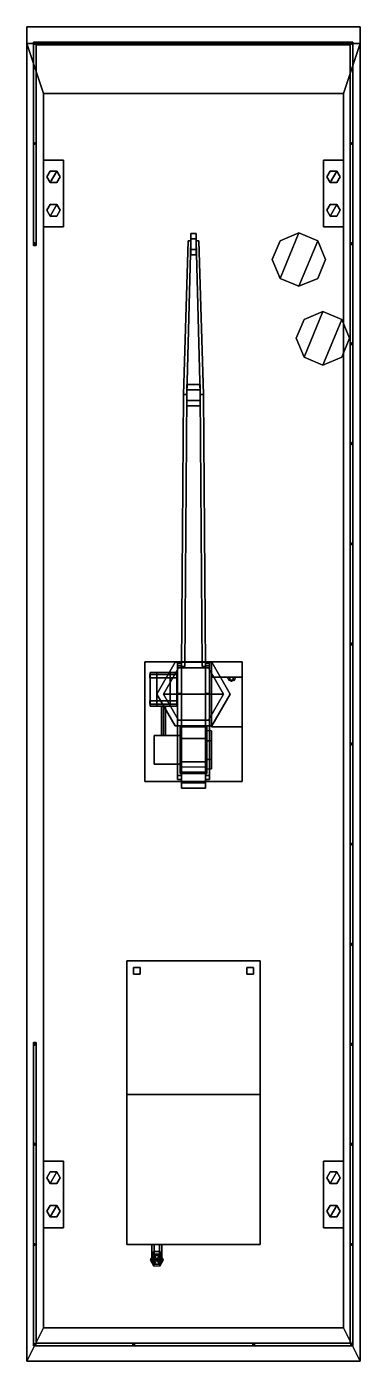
# Model space of a CAD drawing. Header units: millimetres. Extents: x -11.5 to 11.5, y -21 to 76.6.
# Drawn here: x 6.5 to 11.5, y -21 to -1 of the extents above; entities that cross this region are included whole.
import ezdxf

# ---------------------------------------------------------------- set-up
doc = ezdxf.new("R2010")
doc.units = ezdxf.units.MM
doc.layers.add('crane', color=1, linetype='Continuous')
doc.layers.add('turret', color=3, linetype='Continuous')

msp = doc.modelspace()

# ---------------------------------------------------------------- linework, layer by layer
for points in [[(6.5, -1.25), (6.5, -21), (6.5, -21, 1), (6.5, -1, 1)], [(6.5, -1, 1), (6.5, -21, 1), (11.5, -21, 1), (11.5, -1, 1)], [(11.5, -1, 1), (11.5, -1.25), (6.5, -1.25), (6.5, -1, 1)], [(11.5, -21, 1), (11.5, -21), (11.5, -1.25), (11.5, -1, 1)], [(6.75, -2, -1), (6.75, -20.5, -1), (6.5, -21), (6.5, -1.25)], [(11.5, -1.25), (11.25, -2, -1), (6.75, -2, -1), (6.5, -1.25)], [(6.6, -1.23, 2), (6.6, -4.28, 2), (6.64, -4.28, 2), (6.64, -1.27, 2)], [(6.64, -1.27, 2), (6.64, -4.28, 2), (6.6, -4.28, 2), (6.6, -1.23, 2)], [(11.35, -1.27, 2), (6.64, -1.27, 2), (6.6, -1.23, 2), (11.39, -1.23, 2)], [(11.39, -1.23, 2), (6.6, -1.23, 2), (6.64, -1.27, 2), (11.35, -1.27, 2)], [(6.61, -1.233, 1), (6.61, -1.267, 1), (6.61, -1.267, 2), (6.61, -1.233, 2)], [(6.64, -1.25, 1), (6.61, -1.233, 1), (6.61, -1.233, 2), (6.64, -1.25, 2)], [(6.61, -1.267, 1), (6.64, -1.25, 1), (6.64, -1.25, 2), (6.61, -1.267, 2)], [(8.12, -1.25, 1), (8.09, -1.233, 1), (8.09, -1.233, 2), (8.12, -1.25, 2)], [(8.09, -1.233, 1), (8.09, -1.267, 1), (8.09, -1.267, 2), (8.09, -1.233, 2)], [(8.09, -1.267, 1), (8.12, -1.25, 1), (8.12, -1.25, 2), (8.09, -1.267, 2)], [(9.89, -1.233, 1), (9.89, -1.267, 1), (9.89, -1.267, 2), (9.89, -1.233, 2)], [(9.92, -1.25, 1), (9.89, -1.233, 1), (9.89, -1.233, 2), (9.92, -1.25, 2)], [(9.89, -1.267, 1), (9.92, -1.25, 1), (9.92, -1.25, 2), (9.89, -1.267, 2)], [(11.5, -21), (11.25, -20.5, -1), (11.25, -2, -1), (11.5, -1.25)], [(11.35, -1.27, 2), (11.35, -20.73, 2), (11.39, -20.77, 2), (11.39, -1.23, 2)], [(11.39, -1.23, 2), (11.39, -20.77, 2), (11.35, -20.73, 2), (11.35, -1.27, 2)], [(11.39, -1.25, 1), (11.36, -1.233, 1), (11.36, -1.233, 2), (11.39, -1.25, 2)], [(11.36, -1.233, 1), (11.36, -1.267, 1), (11.36, -1.267, 2), (11.36, -1.233, 2)], [(11.36, -1.267, 1), (11.39, -1.25, 1), (11.39, -1.25, 2), (11.36, -1.267, 2)], [(11.25, -2, -1), (11.25, -20.5, -1), (6.75, -20.5, -1), (6.75, -2, -1)], [(6.61, -2.733, 1), (6.61, -2.767, 1), (6.61, -2.767, 2), (6.61, -2.733, 2)], [(6.64, -2.75, 1), (6.61, -2.733, 1), (6.61, -2.733, 2), (6.64, -2.75, 2)], [(6.61, -2.767, 1), (6.64, -2.75, 1), (6.64, -2.75, 2), (6.61, -2.767, 2)], [(11.39, -2.75, 1), (11.36, -2.733, 1), (11.36, -2.733, 2), (11.39, -2.75, 2)], [(11.36, -2.733, 1), (11.36, -2.767, 1), (11.36, -2.767, 2), (11.36, -2.733, 2)], [(11.36, -2.767, 1), (11.39, -2.75, 1), (11.39, -2.75, 2), (11.36, -2.767, 2)], [(6.75, -3, 1), (6.75, -4, 1), (6.75, -4, 1.1), (6.75, -3, 1.1)], [(6.75, -3, 1.1), (6.75, -4, 1.1), (7.05, -4, 1.1), (7.05, -3, 1.1)], [(7.05, -3, 1.1), (7.05, -3, 1), (6.75, -3, 1), (6.75, -3, 1.1)], [(7.05, -4, 1.1), (7.05, -4, 1), (7.05, -3, 1), (7.05, -3, 1.1)], [(11.25, -3, 1.1), (11.25, -3, 1), (10.95, -3, 1), (10.95, -3, 1.1)], [(10.95, -3, 1), (10.95, -4, 1), (10.95, -4, 1.1), (10.95, -3, 1.1)], [(10.95, -3, 1.1), (10.95, -4, 1.1), (11.25, -4, 1.1), (11.25, -3, 1.1)], [(11.25, -4, 1.1), (11.25, -4, 1), (11.25, -3, 1), (11.25, -3, 1.1)], [(6.85, -3.163, 1.1), (6.8, -3.25, 1.1), (6.8, -3.25, 1.4), (6.85, -3.163, 1.4)], [(6.85, -3.163, 1.4), (6.8, -3.25, 1.4), (6.85, -3.337, 1.4), (6.95, -3.163, 1.4)], [(6.95, -3.163, 1.1), (6.85, -3.163, 1.1), (6.85, -3.163, 1.4), (6.95, -3.163, 1.4)], [(6.95, -3.163, 1.4), (6.85, -3.337, 1.4), (6.95, -3.337, 1.4), (7, -3.25, 1.4)], [(7, -3.25, 1.1), (6.95, -3.163, 1.1), (6.95, -3.163, 1.4), (7, -3.25, 1.4)], [(11.05, -3.163, 1.1), (11, -3.25, 1.1), (11, -3.25, 1.4), (11.05, -3.163, 1.4)], [(11.05, -3.163, 1.4), (11, -3.25, 1.4), (11.05, -3.337, 1.4), (11.15, -3.163, 1.4)], [(11.15, -3.163, 1.1), (11.05, -3.163, 1.1), (11.05, -3.163, 1.4), (11.15, -3.163, 1.4)], [(11.15, -3.163, 1.4), (11.05, -3.337, 1.4), (11.15, -3.337, 1.4), (11.2, -3.25, 1.4)], [(11.2, -3.25, 1.1), (11.15, -3.163, 1.1), (11.15, -3.163, 1.4), (11.2, -3.25, 1.4)], [(6.8, -3.25, 1.1), (6.85, -3.337, 1.1), (6.85, -3.337, 1.4), (6.8, -3.25, 1.4)], [(6.85, -3.337, 1.1), (6.95, -3.337, 1.1), (6.95, -3.337, 1.4), (6.85, -3.337, 1.4)], [(6.95, -3.337, 1.1), (7, -3.25, 1.1), (7, -3.25, 1.4), (6.95, -3.337, 1.4)], [(11, -3.25, 1.1), (11.05, -3.337, 1.1), (11.05, -3.337, 1.4), (11, -3.25, 1.4)], [(11.05, -3.337, 1.1), (11.15, -3.337, 1.1), (11.15, -3.337, 1.4), (11.05, -3.337, 1.4)], [(11.15, -3.337, 1.1), (11.2, -3.25, 1.1), (11.2, -3.25, 1.4), (11.15, -3.337, 1.4)], [(6.85, -3.663, 1.1), (6.8, -3.75, 1.1), (6.8, -3.75, 1.4), (6.85, -3.663, 1.4)], [(6.85, -3.663, 1.4), (6.8, -3.75, 1.4), (6.85, -3.837, 1.4), (6.95, -3.663, 1.4)], [(6.8, -3.75, 1.1), (6.85, -3.837, 1.1), (6.85, -3.837, 1.4), (6.8, -3.75, 1.4)], [(6.95, -3.663, 1.1), (6.85, -3.663, 1.1), (6.85, -3.663, 1.4), (6.95, -3.663, 1.4)], [(6.95, -3.663, 1.4), (6.85, -3.837, 1.4), (6.95, -3.837, 1.4), (7, -3.75, 1.4)], [(7, -3.75, 1.1), (6.95, -3.663, 1.1), (6.95, -3.663, 1.4), (7, -3.75, 1.4)], [(6.95, -3.837, 1.1), (7, -3.75, 1.1), (7, -3.75, 1.4), (6.95, -3.837, 1.4)], [(11.05, -3.663, 1.1), (11, -3.75, 1.1), (11, -3.75, 1.4), (11.05, -3.663, 1.4)], [(11.05, -3.663, 1.4), (11, -3.75, 1.4), (11.05, -3.837, 1.4), (11.15, -3.663, 1.4)], [(11, -3.75, 1.1), (11.05, -3.837, 1.1), (11.05, -3.837, 1.4), (11, -3.75, 1.4)], [(11.15, -3.663, 1.1), (11.05, -3.663, 1.1), (11.05, -3.663, 1.4), (11.15, -3.663, 1.4)], [(11.15, -3.663, 1.4), (11.05, -3.837, 1.4), (11.15, -3.837, 1.4), (11.2, -3.75, 1.4)], [(11.2, -3.75, 1.1), (11.15, -3.663, 1.1), (11.15, -3.663, 1.4), (11.2, -3.75, 1.4)], [(11.15, -3.837, 1.1), (11.2, -3.75, 1.1), (11.2, -3.75, 1.4), (11.15, -3.837, 1.4)], [(6.75, -4, 1.1), (6.75, -4, 1), (7.05, -4, 1), (7.05, -4, 1.1)], [(6.85, -3.837, 1.1), (6.95, -3.837, 1.1), (6.95, -3.837, 1.4), (6.85, -3.837, 1.4)], [(10.95, -4, 1.1), (10.95, -4, 1), (11.25, -4, 1), (11.25, -4, 1.1)], [(11.05, -3.837, 1.1), (11.15, -3.837, 1.1), (11.15, -3.837, 1.4), (11.05, -3.837, 1.4)], [(10.297, -4.207, 2), (10.18, -4.49, 2), (10.297, -4.773, 2), (10.58, -4.09, 2)], [(10.58, -4.09, 1), (10.297, -4.207, 1), (10.297, -4.207, 2), (10.58, -4.09, 2)], [(10.58, -4.09, 2), (10.297, -4.773, 2), (10.58, -4.89, 2), (10.863, -4.207, 2)], [(10.863, -4.207, 1), (10.58, -4.09, 1), (10.58, -4.09, 2), (10.863, -4.207, 2)], [(6.64, -4.25, 1), (6.61, -4.233, 1), (6.61, -4.233, 2), (6.64, -4.25, 2)], [(6.61, -4.233, 1), (6.61, -4.267, 1), (6.61, -4.267, 2), (6.61, -4.233, 2)], [(6.61, -4.267, 1), (6.64, -4.25, 1), (6.64, -4.25, 2), (6.61, -4.267, 2)], [(10.297, -4.207, 1), (10.18, -4.49, 1), (10.18, -4.49, 2), (10.297, -4.207, 2)], [(10.863, -4.207, 2), (10.58, -4.89, 2), (10.863, -4.773, 2), (10.98, -4.49, 2)], [(10.98, -4.49, 1), (10.863, -4.207, 1), (10.863, -4.207, 2), (10.98, -4.49, 2)], [(11.36, -4.233, 1), (11.36, -4.267, 1), (11.36, -4.267, 2), (11.36, -4.233, 2)], [(11.39, -4.25, 1), (11.36, -4.233, 1), (11.36, -4.233, 2), (11.39, -4.25, 2)], [(11.36, -4.267, 1), (11.39, -4.25, 1), (11.39, -4.25, 2), (11.36, -4.267, 2)], [(10.18, -4.49, 1), (10.297, -4.773, 1), (10.297, -4.773, 2), (10.18, -4.49, 2)], [(10.863, -4.773, 1), (10.98, -4.49, 1), (10.98, -4.49, 2), (10.863, -4.773, 2)], [(10.297, -4.773, 1), (10.58, -4.89, 1), (10.58, -4.89, 2), (10.297, -4.773, 2)], [(10.58, -4.89, 1), (10.863, -4.773, 1), (10.863, -4.773, 2), (10.58, -4.89, 2)], [(10.657, -5.387, 2), (10.54, -5.67, 2), (10.657, -5.953, 2), (10.94, -5.27, 2)], [(10.657, -5.387, 1), (10.54, -5.67, 1), (10.54, -5.67, 2), (10.657, -5.387, 2)], [(10.94, -5.27, 1), (10.657, -5.387, 1), (10.657, -5.387, 2), (10.94, -5.27, 2)], [(10.94, -5.27, 2), (10.657, -5.953, 2), (10.94, -6.07, 2), (11.223, -5.387, 2)], [(11.223, -5.387, 1), (10.94, -5.27, 1), (10.94, -5.27, 2), (11.223, -5.387, 2)], [(11.223, -5.387, 2), (10.94, -6.07, 2), (11.223, -5.953, 2), (11.34, -5.67, 2)], [(11.34, -5.67, 1), (11.223, -5.387, 1), (11.223, -5.387, 2), (11.34, -5.67, 2)], [(10.54, -5.67, 1), (10.657, -5.953, 1), (10.657, -5.953, 2), (10.54, -5.67, 2)], [(11.223, -5.953, 1), (11.34, -5.67, 1), (11.34, -5.67, 2), (11.223, -5.953, 2)], [(11.39, -5.75, 1), (11.36, -5.733, 1), (11.36, -5.733, 2), (11.39, -5.75, 2)], [(11.36, -5.733, 1), (11.36, -5.767, 1), (11.36, -5.767, 2), (11.36, -5.733, 2)], [(11.36, -5.767, 1), (11.39, -5.75, 1), (11.39, -5.75, 2), (11.36, -5.767, 2)], [(10.657, -5.953, 1), (10.94, -6.07, 1), (10.94, -6.07, 2), (10.657, -5.953, 2)], [(10.94, -6.07, 1), (11.223, -5.953, 1), (11.223, -5.953, 2), (10.94, -6.07, 2)], [(11.36, -7.233, 1), (11.36, -7.267, 1), (11.36, -7.267, 2), (11.36, -7.233, 2)], [(11.39, -7.25, 1), (11.36, -7.233, 1), (11.36, -7.233, 2), (11.39, -7.25, 2)], [(11.36, -7.267, 1), (11.39, -7.25, 1), (11.39, -7.25, 2), (11.36, -7.267, 2)], [(11.36, -8.733, 1), (11.36, -8.767, 1), (11.36, -8.767, 2), (11.36, -8.733, 2)], [(11.39, -8.75, 1), (11.36, -8.733, 1), (11.36, -8.733, 2), (11.39, -8.75, 2)], [(11.36, -8.767, 1), (11.39, -8.75, 1), (11.39, -8.75, 2), (11.36, -8.767, 2)], [(11.36, -10.233, 1), (11.36, -10.267, 1), (11.36, -10.267, 2), (11.36, -10.233, 2)], [(11.39, -10.25, 1), (11.36, -10.233, 1), (11.36, -10.233, 2), (11.39, -10.25, 2)], [(11.36, -10.267, 1), (11.39, -10.25, 1), (11.39, -10.25, 2), (11.36, -10.267, 2)], [(8.55, -11, 1.1), (9.45, -11, 1.1), (9.225, -10.61, 1.1), (8.775, -10.61, 1.1)], [(8.775, -10.61, 1), (8.55, -11, 1), (8.55, -11, 1.1), (8.775, -10.61, 1.1)], [(9.225, -10.61, 1), (8.775, -10.61, 1), (8.775, -10.61, 1.1), (9.225, -10.61, 1.1)], [(9.45, -11, 1), (9.225, -10.61, 1), (9.225, -10.61, 1.1), (9.45, -11, 1.1)], [(8.775, -11.39, 1.1), (9.225, -11.39, 1.1), (9.45, -11, 1.1), (8.55, -11, 1.1)], [(8.55, -11, 1), (8.775, -11.39, 1), (8.775, -11.39, 1.1), (8.55, -11, 1.1)], [(9.225, -11.39, 1), (9.45, -11, 1), (9.45, -11, 1.1), (9.225, -11.39, 1.1)], [(8.775, -11.39, 1), (9.225, -11.39, 1), (9.225, -11.39, 1.1), (8.775, -11.39, 1.1)], [(11.39, -11.75, 1), (11.36, -11.733, 1), (11.36, -11.733, 2), (11.39, -11.75, 2)], [(11.36, -11.733, 1), (11.36, -11.767, 1), (11.36, -11.767, 2), (11.36, -11.733, 2)], [(11.36, -11.767, 1), (11.39, -11.75, 1), (11.39, -11.75, 2), (11.36, -11.767, 2)], [(11.36, -13.233, 1), (11.36, -13.267, 1), (11.36, -13.267, 2), (11.36, -13.233, 2)], [(11.39, -13.25, 1), (11.36, -13.233, 1), (11.36, -13.233, 2), (11.39, -13.25, 2)], [(11.36, -13.267, 1), (11.39, -13.25, 1), (11.39, -13.25, 2), (11.36, -13.267, 2)], [(11.39, -14.75, 1), (11.36, -14.733, 1), (11.36, -14.733, 2), (11.39, -14.75, 2)], [(11.36, -14.733, 1), (11.36, -14.767, 1), (11.36, -14.767, 2), (11.36, -14.733, 2)], [(11.36, -14.767, 1), (11.39, -14.75, 1), (11.39, -14.75, 2), (11.36, -14.767, 2)], [(8, -15, 3.25), (8, -17, 3.25), (10, -17, 3.25), (10, -15, 3.25)], [(10, -15, 3.25), (10, -17, 3.25), (8, -17, 3.25), (8, -15, 3.25)], [(8.1, -15.1, 1), (8.1, -15.2, 1), (8.1, -15.2, 3.25), (8.1, -15.1, 3.25)], [(8.2, -15.1, 3.25), (8.2, -15.1, 1), (8.1, -15.1, 1), (8.1, -15.1, 3.25)], [(8.1, -15.2, 3.25), (8.1, -15.2, 1), (8.2, -15.2, 1), (8.2, -15.2, 3.25)], [(8.2, -15.2, 3.25), (8.2, -15.2, 1), (8.2, -15.1, 1), (8.2, -15.1, 3.25)], [(9.9, -15.1, 3.25), (9.9, -15.1, 1), (9.8, -15.1, 1), (9.8, -15.1, 3.25)], [(9.8, -15.1, 1), (9.8, -15.2, 1), (9.8, -15.2, 3.25), (9.8, -15.1, 3.25)], [(9.8, -15.2, 3.25), (9.8, -15.2, 1), (9.9, -15.2, 1), (9.9, -15.2, 3.25)], [(9.9, -15.2, 3.25), (9.9, -15.2, 1), (9.9, -15.1, 1), (9.9, -15.1, 3.25)], [(6.6, -16.22, 2), (6.6, -20.77, 2), (6.64, -20.73, 2), (6.64, -16.22, 2)], [(6.64, -16.22, 2), (6.64, -20.73, 2), (6.6, -20.77, 2), (6.6, -16.22, 2)], [(6.64, -16.25, 1), (6.61, -16.233, 1), (6.61, -16.233, 2), (6.64, -16.25, 2)], [(6.61, -16.233, 1), (6.61, -16.267, 1), (6.61, -16.267, 2), (6.61, -16.233, 2)], [(6.61, -16.267, 1), (6.64, -16.25, 1), (6.64, -16.25, 2), (6.61, -16.267, 2)], [(11.36, -16.233, 1), (11.36, -16.267, 1), (11.36, -16.267, 2), (11.36, -16.233, 2)], [(11.39, -16.25, 1), (11.36, -16.233, 1), (11.36, -16.233, 2), (11.39, -16.25, 2)], [(11.36, -16.267, 1), (11.39, -16.25, 1), (11.39, -16.25, 2), (11.36, -16.267, 2)], [(8, -17, 1), (8, -19.25, 1), (8, -19.25, 3), (8, -17, 3.25)], [(8, -17, 3.25), (8, -19.25, 3), (10, -19.25, 3), (10, -17, 3.25)], [(10, -17, 3.25), (10, -17, 1), (8, -17, 1), (8, -17, 3.25)], [(10, -19.25, 3), (10, -19.25, 1), (10, -17, 1), (10, -17, 3.25)], [(6.61, -17.733, 1), (6.61, -17.767, 1), (6.61, -17.767, 2), (6.61, -17.733, 2)], [(6.64, -17.75, 1), (6.61, -17.733, 1), (6.61, -17.733, 2), (6.64, -17.75, 2)], [(6.61, -17.767, 1), (6.64, -17.75, 1), (6.64, -17.75, 2), (6.61, -17.767, 2)], [(11.39, -17.75, 1), (11.36, -17.733, 1), (11.36, -17.733, 2), (11.39, -17.75, 2)], [(11.36, -17.733, 1), (11.36, -17.767, 1), (11.36, -17.767, 2), (11.36, -17.733, 2)], [(11.36, -17.767, 1), (11.39, -17.75, 1), (11.39, -17.75, 2), (11.36, -17.767, 2)], [(7.05, -18, 1.1), (7.05, -18, 1), (6.75, -18, 1), (6.75, -18, 1.1)], [(6.75, -18, 1), (6.75, -19, 1), (6.75, -19, 1.1), (6.75, -18, 1.1)], [(6.75, -18, 1.1), (6.75, -19, 1.1), (7.05, -19, 1.1), (7.05, -18, 1.1)], [(7.05, -19, 1.1), (7.05, -19, 1), (7.05, -18, 1), (7.05, -18, 1.1)], [(10.95, -18, 1), (10.95, -19, 1), (10.95, -19, 1.1), (10.95, -18, 1.1)], [(11.25, -18, 1.1), (11.25, -18, 1), (10.95, -18, 1), (10.95, -18, 1.1)], [(10.95, -18, 1.1), (10.95, -19, 1.1), (11.25, -19, 1.1), (11.25, -18, 1.1)], [(11.25, -19, 1.1), (11.25, -19, 1), (11.25, -18, 1), (11.25, -18, 1.1)], [(6.85, -18.163, 1.1), (6.8, -18.25, 1.1), (6.8, -18.25, 1.4), (6.85, -18.163, 1.4)], [(6.85, -18.163, 1.4), (6.8, -18.25, 1.4), (6.85, -18.337, 1.4), (6.95, -18.163, 1.4)], [(6.95, -18.163, 1.1), (6.85, -18.163, 1.1), (6.85, -18.163, 1.4), (6.95, -18.163, 1.4)], [(6.95, -18.163, 1.4), (6.85, -18.337, 1.4), (6.95, -18.337, 1.4), (7, -18.25, 1.4)], [(7, -18.25, 1.1), (6.95, -18.163, 1.1), (6.95, -18.163, 1.4), (7, -18.25, 1.4)], [(11.05, -18.163, 1.1), (11, -18.25, 1.1), (11, -18.25, 1.4), (11.05, -18.163, 1.4)], [(11.05, -18.163, 1.4), (11, -18.25, 1.4), (11.05, -18.337, 1.4), (11.15, -18.163, 1.4)], [(11.15, -18.163, 1.1), (11.05, -18.163, 1.1), (11.05, -18.163, 1.4), (11.15, -18.163, 1.4)], [(11.15, -18.163, 1.4), (11.05, -18.337, 1.4), (11.15, -18.337, 1.4), (11.2, -18.25, 1.4)], [(11.2, -18.25, 1.1), (11.15, -18.163, 1.1), (11.15, -18.163, 1.4), (11.2, -18.25, 1.4)], [(6.8, -18.25, 1.1), (6.85, -18.337, 1.1), (6.85, -18.337, 1.4), (6.8, -18.25, 1.4)], [(6.85, -18.337, 1.1), (6.95, -18.337, 1.1), (6.95, -18.337, 1.4), (6.85, -18.337, 1.4)], [(6.95, -18.337, 1.1), (7, -18.25, 1.1), (7, -18.25, 1.4), (6.95, -18.337, 1.4)], [(11, -18.25, 1.1), (11.05, -18.337, 1.1), (11.05, -18.337, 1.4), (11, -18.25, 1.4)], [(11.05, -18.337, 1.1), (11.15, -18.337, 1.1), (11.15, -18.337, 1.4), (11.05, -18.337, 1.4)], [(11.15, -18.337, 1.1), (11.2, -18.25, 1.1), (11.2, -18.25, 1.4), (11.15, -18.337, 1.4)], [(6.85, -18.663, 1.1), (6.8, -18.75, 1.1), (6.8, -18.75, 1.4), (6.85, -18.663, 1.4)], [(6.85, -18.663, 1.4), (6.8, -18.75, 1.4), (6.85, -18.837, 1.4), (6.95, -18.663, 1.4)], [(6.8, -18.75, 1.1), (6.85, -18.837, 1.1), (6.85, -18.837, 1.4), (6.8, -18.75, 1.4)], [(6.95, -18.663, 1.1), (6.85, -18.663, 1.1), (6.85, -18.663, 1.4), (6.95, -18.663, 1.4)], [(6.95, -18.663, 1.4), (6.85, -18.837, 1.4), (6.95, -18.837, 1.4), (7, -18.75, 1.4)], [(7, -18.75, 1.1), (6.95, -18.663, 1.1), (6.95, -18.663, 1.4), (7, -18.75, 1.4)], [(6.95, -18.837, 1.1), (7, -18.75, 1.1), (7, -18.75, 1.4), (6.95, -18.837, 1.4)], [(11.05, -18.663, 1.1), (11, -18.75, 1.1), (11, -18.75, 1.4), (11.05, -18.663, 1.4)], [(11.05, -18.663, 1.4), (11, -18.75, 1.4), (11.05, -18.837, 1.4), (11.15, -18.663, 1.4)], [(11, -18.75, 1.1), (11.05, -18.837, 1.1), (11.05, -18.837, 1.4), (11, -18.75, 1.4)], [(11.15, -18.663, 1.1), (11.05, -18.663, 1.1), (11.05, -18.663, 1.4), (11.15, -18.663, 1.4)], [(11.15, -18.663, 1.4), (11.05, -18.837, 1.4), (11.15, -18.837, 1.4), (11.2, -18.75, 1.4)], [(11.2, -18.75, 1.1), (11.15, -18.663, 1.1), (11.15, -18.663, 1.4), (11.2, -18.75, 1.4)], [(11.15, -18.837, 1.1), (11.2, -18.75, 1.1), (11.2, -18.75, 1.4), (11.15, -18.837, 1.4)], [(6.75, -19, 1.1), (6.75, -19, 1), (7.05, -19, 1), (7.05, -19, 1.1)], [(6.85, -18.837, 1.1), (6.95, -18.837, 1.1), (6.95, -18.837, 1.4), (6.85, -18.837, 1.4)], [(10.95, -19, 1.1), (10.95, -19, 1), (11.25, -19, 1), (11.25, -19, 1.1)], [(11.05, -18.837, 1.1), (11.15, -18.837, 1.1), (11.15, -18.837, 1.4), (11.05, -18.837, 1.4)], [(6.61, -19.233, 1), (6.61, -19.267, 1), (6.61, -19.267, 2), (6.61, -19.233, 2)], [(6.64, -19.25, 1), (6.61, -19.233, 1), (6.61, -19.233, 2), (6.64, -19.25, 2)], [(6.61, -19.267, 1), (6.64, -19.25, 1), (6.64, -19.25, 2), (6.61, -19.267, 2)], [(8, -19.25, 3), (8, -19.25, 1), (10, -19.25, 1), (10, -19.25, 3)], [(8.4, -19.393, 3.57), (8.35, -19.48, 3.57), (8.45, -19.48, 3.72)], [(8.413, -19.407, 2.765), (8.375, -19.38, 2.83), (8.375, -19.25, 2.83), (8.413, -19.25, 2.765)], [(8.375, -19.38, 2.83), (8.413, -19.353, 2.895), (8.413, -19.25, 2.895), (8.375, -19.25, 2.83)], [(8.375, -19.48, 2.93), (8.413, -19.415, 2.957), (8.413, -19.353, 2.895), (8.375, -19.38, 2.83)], [(8.413, -19.545, 2.903), (8.375, -19.48, 2.93), (8.375, -19.38, 2.83), (8.413, -19.407, 2.765)], [(8.5, -19.393, 3.57), (8.4, -19.393, 3.57), (8.45, -19.48, 3.72)], [(8.488, -19.407, 2.765), (8.413, -19.407, 2.765), (8.413, -19.25, 2.765), (8.488, -19.25, 2.765)], [(8.413, -19.353, 2.895), (8.488, -19.353, 2.895), (8.488, -19.25, 2.895), (8.413, -19.25, 2.895)], [(8.413, -19.415, 2.957), (8.488, -19.415, 2.957), (8.488, -19.353, 2.895), (8.413, -19.353, 2.895)], [(8.55, -19.48, 3.57), (8.5, -19.393, 3.57), (8.45, -19.48, 3.72)], [(8.525, -19.38, 2.83), (8.488, -19.407, 2.765), (8.488, -19.25, 2.765), (8.525, -19.25, 2.83)], [(8.488, -19.353, 2.895), (8.525, -19.38, 2.83), (8.525, -19.25, 2.83), (8.488, -19.25, 2.895)], [(8.488, -19.415, 2.957), (8.525, -19.48, 2.93), (8.525, -19.38, 2.83), (8.488, -19.353, 2.895)], [(8.525, -19.48, 2.93), (8.488, -19.545, 2.903), (8.488, -19.407, 2.765), (8.525, -19.38, 2.83)], [(11.39, -19.25, 1), (11.36, -19.233, 1), (11.36, -19.233, 2), (11.39, -19.25, 2)], [(11.36, -19.233, 1), (11.36, -19.267, 1), (11.36, -19.267, 2), (11.36, -19.233, 2)], [(11.36, -19.267, 1), (11.39, -19.25, 1), (11.39, -19.25, 2), (11.36, -19.267, 2)], [(8.35, -19.48, 3.57), (8.4, -19.567, 3.57), (8.45, -19.48, 3.72)], [(8.413, -19.415, 2.957), (8.375, -19.48, 2.93), (8.375, -19.48, 3.52), (8.413, -19.415, 3.52)], [(8.375, -19.48, 2.93), (8.413, -19.545, 2.903), (8.413, -19.545, 3.52), (8.375, -19.48, 3.52)], [(8.4, -19.567, 3.57), (8.5, -19.567, 3.57), (8.45, -19.48, 3.72)], [(8.488, -19.545, 2.903), (8.413, -19.545, 2.903), (8.413, -19.407, 2.765), (8.488, -19.407, 2.765)], [(8.488, -19.415, 2.957), (8.413, -19.415, 2.957), (8.413, -19.415, 3.52), (8.488, -19.415, 3.52)], [(8.413, -19.545, 2.903), (8.488, -19.545, 2.903), (8.488, -19.545, 3.52), (8.413, -19.545, 3.52)], [(8.5, -19.567, 3.57), (8.55, -19.48, 3.57), (8.45, -19.48, 3.72)], [(8.525, -19.48, 2.93), (8.488, -19.415, 2.957), (8.488, -19.415, 3.52), (8.525, -19.48, 3.52)], [(8.488, -19.545, 2.903), (8.525, -19.48, 2.93), (8.525, -19.48, 3.52), (8.488, -19.545, 3.52)], [(6.5, -21), (6.75, -20.5, -1), (11.25, -20.5, -1), (11.5, -21)], [(11.35, -20.73, 2), (6.64, -20.73, 2), (6.6, -20.77, 2), (11.39, -20.77, 2)], [(11.39, -20.77, 2), (6.6, -20.77, 2), (6.64, -20.73, 2), (11.35, -20.73, 2)], [(6.61, -20.733, 1), (6.61, -20.767, 1), (6.61, -20.767, 2), (6.61, -20.733, 2)], [(6.64, -20.75, 1), (6.61, -20.733, 1), (6.61, -20.733, 2), (6.64, -20.75, 2)], [(6.61, -20.767, 1), (6.64, -20.75, 1), (6.64, -20.75, 2), (6.61, -20.767, 2)], [(8.09, -20.733, 1), (8.09, -20.767, 1), (8.09, -20.767, 2), (8.09, -20.733, 2)], [(8.12, -20.75, 1), (8.09, -20.733, 1), (8.09, -20.733, 2), (8.12, -20.75, 2)], [(8.09, -20.767, 1), (8.12, -20.75, 1), (8.12, -20.75, 2), (8.09, -20.767, 2)], [(9.92, -20.75, 1), (9.89, -20.733, 1), (9.89, -20.733, 2), (9.92, -20.75, 2)], [(9.89, -20.733, 1), (9.89, -20.767, 1), (9.89, -20.767, 2), (9.89, -20.733, 2)], [(9.89, -20.767, 1), (9.92, -20.75, 1), (9.92, -20.75, 2), (9.89, -20.767, 2)], [(11.39, -20.75, 1), (11.36, -20.733, 1), (11.36, -20.733, 2), (11.39, -20.75, 2)], [(11.36, -20.733, 1), (11.36, -20.767, 1), (11.36, -20.767, 2), (11.36, -20.733, 2)], [(11.36, -20.767, 1), (11.39, -20.75, 1), (11.39, -20.75, 2), (11.36, -20.767, 2)], [(6.5, -21, 1), (6.5, -21), (11.5, -21), (11.5, -21, 1)]]:
    msp.add_3dface(points)
at = {"layer": 'crane'}
for points in [[(8.96, -4.42, 3.13), (8.96, -4.1, 3.13), (8.96, -4.18, 2.991), (8.96, -4.34, 2.991)], [(9.04, -4.1, 3.13), (9.04, -4.18, 2.991), (8.96, -4.18, 2.991), (8.96, -4.1, 3.13)], [(8.96, -4.34, 3.269), (8.96, -4.18, 3.269), (8.96, -4.1, 3.13), (8.96, -4.42, 3.13)], [(9.04, -4.18, 3.269), (9.04, -4.1, 3.13), (8.96, -4.1, 3.13), (8.96, -4.18, 3.269)], [(9.04, -4.18, 2.991), (9.04, -4.34, 2.991), (8.96, -4.34, 2.991), (8.96, -4.18, 2.991)], [(9.04, -4.34, 3.269), (9.04, -4.18, 3.269), (8.96, -4.18, 3.269), (8.96, -4.34, 3.269)], [(9.04, -4.34, 2.991), (9.04, -4.18, 2.991), (9.04, -4.1, 3.13), (9.04, -4.42, 3.13)], [(9.04, -4.42, 3.13), (9.04, -4.1, 3.13), (9.04, -4.18, 3.269), (9.04, -4.34, 3.269)], [(8.92, -4.21, 3.23), (8.85, -6.51, 3.52), (8.9, -6.51, 3.52), (8.96, -4.21, 3.23)], [(8.96, -4.21, 3.02), (8.9, -6.51, 3.22), (8.85, -6.51, 3.22), (8.92, -4.21, 3.02)], [(8.92, -4.21, 3.02), (8.85, -6.51, 3.22), (8.85, -6.51, 3.52), (8.92, -4.21, 3.23)], [(8.9, -6.51, 3.52), (8.9, -6.51, 3.22), (8.96, -4.21, 3.02), (8.96, -4.21, 3.23)], [(8.96, -4.21, 3.23), (8.96, -4.21, 3.02), (8.92, -4.21, 3.02), (8.92, -4.21, 3.23)], [(9.04, -4.34, 2.991), (9.04, -4.42, 3.13), (8.96, -4.42, 3.13), (8.96, -4.34, 2.991)], [(9.04, -4.42, 3.13), (9.04, -4.34, 3.269), (8.96, -4.34, 3.269), (8.96, -4.42, 3.13)], [(9.04, -4.21, 3.02), (9.1, -6.51, 3.22), (9.1, -6.51, 3.52), (9.04, -4.21, 3.23)], [(9.08, -4.21, 3.02), (9.15, -6.51, 3.22), (9.1, -6.51, 3.22), (9.04, -4.21, 3.02)], [(9.04, -4.21, 3.23), (9.1, -6.51, 3.52), (9.15, -6.51, 3.52), (9.08, -4.21, 3.23)], [(9.08, -4.21, 3.23), (9.08, -4.21, 3.02), (9.04, -4.21, 3.02), (9.04, -4.21, 3.23)], [(9.15, -6.51, 3.52), (9.15, -6.51, 3.22), (9.08, -4.21, 3.02), (9.08, -4.21, 3.23)], [(9.1, -6.44, 3.619), (9.1, -6.36, 3.48), (8.9, -6.36, 3.48), (8.9, -6.44, 3.619)], [(9.1, -6.36, 3.48), (9.1, -6.44, 3.341), (8.9, -6.44, 3.341), (8.9, -6.36, 3.48)], [(8.9, -6.68, 3.48), (8.9, -6.36, 3.48), (8.9, -6.44, 3.341), (8.9, -6.6, 3.341)], [(8.9, -6.6, 3.619), (8.9, -6.44, 3.619), (8.9, -6.36, 3.48), (8.9, -6.68, 3.48)], [(9.1, -6.6, 3.341), (9.1, -6.44, 3.341), (9.1, -6.36, 3.48), (9.1, -6.68, 3.48)], [(9.1, -6.68, 3.48), (9.1, -6.36, 3.48), (9.1, -6.44, 3.619), (9.1, -6.6, 3.619)], [(8.9, -6.51, 3.22), (8.87, -10.59, 2.18), (8.82, -10.59, 2.18), (8.85, -6.51, 3.22)], [(8.85, -6.51, 3.52), (8.82, -10.59, 2.28), (8.87, -10.59, 2.28), (8.9, -6.51, 3.52)], [(8.85, -6.51, 3.22), (8.82, -10.59, 2.18), (8.82, -10.59, 2.28), (8.85, -6.51, 3.52)], [(8.85, -6.51, 3.52), (8.85, -6.51, 3.22), (8.9, -6.51, 3.22), (8.9, -6.51, 3.52)], [(8.9, -6.51, 3.52), (8.9, -6.51, 3.22), (8.85, -6.51, 3.22), (8.85, -6.51, 3.52)], [(8.87, -10.59, 2.28), (8.87, -10.59, 2.18), (8.9, -6.51, 3.22), (8.9, -6.51, 3.52)], [(9.1, -6.44, 3.341), (9.1, -6.6, 3.341), (8.9, -6.6, 3.341), (8.9, -6.44, 3.341)], [(9.1, -6.6, 3.619), (9.1, -6.44, 3.619), (8.9, -6.44, 3.619), (8.9, -6.6, 3.619)], [(9.15, -6.51, 3.22), (9.18, -10.59, 2.18), (9.13, -10.59, 2.18), (9.1, -6.51, 3.22)], [(9.1, -6.51, 3.22), (9.13, -10.59, 2.18), (9.13, -10.59, 2.28), (9.1, -6.51, 3.52)], [(9.1, -6.51, 3.52), (9.13, -10.59, 2.28), (9.18, -10.59, 2.28), (9.15, -6.51, 3.52)], [(9.1, -6.51, 3.52), (9.1, -6.51, 3.22), (9.15, -6.51, 3.22), (9.15, -6.51, 3.52)], [(9.15, -6.51, 3.52), (9.15, -6.51, 3.22), (9.1, -6.51, 3.22), (9.1, -6.51, 3.52)], [(9.18, -10.59, 2.28), (9.18, -10.59, 2.18), (9.15, -6.51, 3.22), (9.15, -6.51, 3.52)], [(9.1, -6.6, 3.341), (9.1, -6.68, 3.48), (8.9, -6.68, 3.48), (8.9, -6.6, 3.341)], [(9.1, -6.68, 3.48), (9.1, -6.6, 3.619), (8.9, -6.6, 3.619), (8.9, -6.68, 3.48)], [(8.82, -10.59, 2.28), (8.82, -10.59, 2.18), (8.87, -10.59, 2.18), (8.87, -10.59, 2.28)], [(9.13, -10.59, 2.28), (9.13, -10.59, 2.18), (9.18, -10.59, 2.18), (9.18, -10.59, 2.28)]]:
    msp.add_3dface(points, dxfattribs=at)
at = {"layer": 'turret'}
for points in [[(8.27, -12.31, 1.39), (8.27, -10.52, 1.39), (9.73, -10.52, 1.39), (9.73, -12.31, 1.39)], [(9.73, -12.31, 1.5), (9.73, -10.52, 1.5), (8.27, -10.52, 1.5), (8.27, -12.31, 1.5)], [(8.27, -10.52, 1.5), (8.27, -10.52, 1.39), (8.27, -12.31, 1.39), (8.27, -12.31, 1.5)], [(9.73, -10.52, 1.5), (9.73, -10.52, 1.39), (8.27, -10.52, 1.39), (8.27, -10.52, 1.5)], [(8.725, -10.524, 1.1), (8.45, -11, 1.1), (8.45, -11, 1.39), (8.725, -10.524, 1.39)], [(9.275, -10.524, 1.1), (8.725, -10.524, 1.1), (8.725, -10.524, 1.39), (9.275, -10.524, 1.39)], [(8.76, -10.52, 1.5), (8.76, -10.99, 1.5), (8.76, -10.58, 2.26), (8.76, -10.52, 2.26)], [(8.82, -10.52, 2.26), (8.82, -10.52, 1.5), (8.76, -10.52, 1.5), (8.76, -10.52, 2.26)], [(8.76, -10.52, 2.26), (8.76, -10.58, 2.26), (8.82, -10.58, 2.26), (8.82, -10.52, 2.26)], [(8.76, -10.55, 2.24), (8.76, -10.58, 2.21), (8.76, -12.28, 3.09), (8.76, -12.22, 3.13)], [(8.82, -12.22, 3.13), (8.82, -10.55, 2.24), (8.76, -10.55, 2.24), (8.76, -12.22, 3.13)], [(8.76, -12.28, 3.09), (8.76, -10.58, 2.21), (8.82, -10.58, 2.21), (8.82, -12.28, 3.09)], [(8.76, -10.58, 2.26), (8.76, -10.99, 1.5), (8.82, -10.99, 1.5), (8.82, -10.58, 2.26)], [(8.82, -10.58, 2.26), (8.82, -10.99, 1.5), (8.82, -10.52, 1.5), (8.82, -10.52, 2.26)], [(8.82, -12.28, 3.09), (8.82, -10.58, 2.21), (8.82, -10.55, 2.24), (8.82, -12.22, 3.13)], [(9.24, -10.52, 2.26), (9.24, -10.52, 1.5), (9.18, -10.52, 1.5), (9.18, -10.52, 2.26)], [(9.18, -10.52, 1.5), (9.18, -10.99, 1.5), (9.18, -10.58, 2.26), (9.18, -10.52, 2.26)], [(9.18, -10.52, 2.26), (9.18, -10.58, 2.26), (9.24, -10.58, 2.26), (9.24, -10.52, 2.26)], [(9.24, -12.22, 3.13), (9.24, -10.55, 2.24), (9.18, -10.55, 2.24), (9.18, -12.22, 3.13)], [(9.18, -10.55, 2.24), (9.18, -10.58, 2.21), (9.18, -12.28, 3.09), (9.18, -12.22, 3.13)], [(9.18, -12.28, 3.09), (9.18, -10.58, 2.21), (9.24, -10.58, 2.21), (9.24, -12.28, 3.09)], [(9.18, -10.58, 2.26), (9.18, -10.99, 1.5), (9.24, -10.99, 1.5), (9.24, -10.58, 2.26)], [(9.24, -10.58, 2.26), (9.24, -10.99, 1.5), (9.24, -10.52, 1.5), (9.24, -10.52, 2.26)], [(9.24, -12.28, 3.09), (9.24, -10.58, 2.21), (9.24, -10.55, 2.24), (9.24, -12.22, 3.13)], [(9.27, -10.52, 2.08), (9.27, -11.49, 2.08), (9.27, -11.49, 2.63), (9.27, -10.75, 2.63)], [(9.73, -10.75, 2.63), (9.73, -10.52, 2.08), (9.27, -10.52, 2.08), (9.27, -10.75, 2.63)], [(9.73, -10.52, 2.08), (9.73, -10.52, 1.5), (9.27, -10.52, 1.5), (9.27, -10.52, 2.08)], [(9.27, -10.52, 1.5), (9.27, -11.49, 1.5), (9.27, -11.49, 2.08), (9.27, -10.52, 2.08)], [(9.55, -11, 1.1), (9.275, -10.524, 1.1), (9.275, -10.524, 1.39), (9.55, -11, 1.39)], [(9.73, -12.31, 1.39), (9.73, -10.52, 1.39), (9.73, -10.52, 1.5), (9.73, -12.31, 1.5)], [(9.73, -11.49, 2.63), (9.73, -11.49, 2.08), (9.73, -10.52, 2.08), (9.73, -10.75, 2.63)], [(9.73, -11.49, 2.08), (9.73, -11.49, 1.5), (9.73, -10.52, 1.5), (9.73, -10.52, 2.08)], [(8.75, -10.71, 1.71), (8.76, -10.71, 1.5), (8.34, -10.71, 1.5), (8.35, -10.71, 1.71)], [(8.34, -10.71, 1.5), (8.34, -10.76, 1.5), (8.35, -10.76, 1.71), (8.35, -10.71, 1.71)], [(8.35, -10.76, 1.71), (8.34, -10.76, 1.5), (8.76, -10.76, 1.5), (8.75, -10.76, 1.71)], [(8.75, -10.68, 1.71), (8.35, -10.68, 1.71), (8.45, -10.68, 1.883), (8.65, -10.68, 1.883)], [(8.45, -10.68, 1.883), (8.35, -10.68, 1.71), (8.35, -11.18, 1.71), (8.45, -11.18, 1.883)], [(8.65, -10.68, 1.537), (8.45, -10.68, 1.537), (8.35, -10.68, 1.71), (8.75, -10.68, 1.71)], [(8.35, -10.68, 1.71), (8.45, -10.68, 1.537), (8.45, -11.18, 1.537), (8.35, -11.18, 1.71)], [(8.45, -10.68, 1.537), (8.65, -10.68, 1.537), (8.65, -11.18, 1.537), (8.45, -11.18, 1.537)], [(8.65, -10.68, 1.883), (8.45, -10.68, 1.883), (8.45, -11.18, 1.883), (8.65, -11.18, 1.883)], [(8.75, -10.68, 1.71), (8.65, -10.68, 1.883), (8.65, -11.18, 1.883), (8.75, -11.18, 1.71)], [(8.65, -10.68, 1.537), (8.75, -10.68, 1.71), (8.75, -11.18, 1.71), (8.65, -11.18, 1.537)], [(8.75, -10.76, 1.71), (8.76, -10.76, 1.5), (8.76, -10.71, 1.5), (8.75, -10.71, 1.71)], [(9.27, -10.75, 2.63), (9.27, -11.49, 2.63), (9.73, -11.49, 2.63), (9.73, -10.75, 2.63)], [(9.63, -10.75, 2.68), (9.6, -10.75, 2.628), (9.54, -10.75, 2.628), (9.51, -10.75, 2.68)], [(9.6, -10.75, 2.732), (9.63, -10.75, 2.68), (9.51, -10.75, 2.68), (9.54, -10.75, 2.732)], [(9.549, -10.792, 2.717), (9.54, -10.75, 2.732), (9.51, -10.75, 2.68), (9.528, -10.792, 2.68)], [(9.528, -10.792, 2.68), (9.51, -10.75, 2.68), (9.54, -10.75, 2.628), (9.549, -10.792, 2.643)], [(9.57, -10.81, 2.68), (9.549, -10.792, 2.717), (9.528, -10.792, 2.68), (9.57, -10.81, 2.68)], [(9.57, -10.81, 2.68), (9.528, -10.792, 2.68), (9.549, -10.792, 2.643), (9.57, -10.81, 2.68)], [(9.591, -10.792, 2.717), (9.6, -10.75, 2.732), (9.54, -10.75, 2.732), (9.549, -10.792, 2.717)], [(9.549, -10.792, 2.643), (9.54, -10.75, 2.628), (9.6, -10.75, 2.628), (9.591, -10.792, 2.643)], [(9.57, -10.81, 2.68), (9.591, -10.792, 2.717), (9.549, -10.792, 2.717), (9.57, -10.81, 2.68)], [(9.57, -10.81, 2.68), (9.549, -10.792, 2.643), (9.591, -10.792, 2.643), (9.57, -10.81, 2.68)], [(9.57, -10.81, 2.68), (9.612, -10.792, 2.68), (9.591, -10.792, 2.717), (9.57, -10.81, 2.68)], [(9.57, -10.81, 2.68), (9.591, -10.792, 2.643), (9.612, -10.792, 2.68), (9.57, -10.81, 2.68)], [(9.612, -10.792, 2.68), (9.63, -10.75, 2.68), (9.6, -10.75, 2.732), (9.591, -10.792, 2.717)], [(9.591, -10.792, 2.643), (9.6, -10.75, 2.628), (9.63, -10.75, 2.68), (9.612, -10.792, 2.68)], [(8.45, -11, 1.1), (8.725, -11.476, 1.1), (8.725, -11.476, 1.39), (8.45, -11, 1.39)], [(9.275, -11.476, 1.1), (9.55, -11, 1.1), (9.55, -11, 1.39), (9.275, -11.476, 1.39)], [(8.34, -11.1, 1.5), (8.34, -11.15, 1.5), (8.35, -11.15, 1.71), (8.35, -11.1, 1.71)], [(8.75, -11.1, 1.71), (8.76, -11.1, 1.5), (8.34, -11.1, 1.5), (8.35, -11.1, 1.71)], [(8.35, -11.15, 1.71), (8.34, -11.15, 1.5), (8.76, -11.15, 1.5), (8.75, -11.15, 1.71)], [(8.65, -11.18, 1.883), (8.45, -11.18, 1.883), (8.35, -11.18, 1.71), (8.75, -11.18, 1.71)], [(8.75, -11.18, 1.71), (8.35, -11.18, 1.71), (8.45, -11.18, 1.537), (8.65, -11.18, 1.537)], [(8.52, -11.18, 1.71), (8.55, -11.18, 1.68), (8.55, -11.62, 1.68), (8.52, -11.62, 1.71)], [(8.55, -11.18, 1.74), (8.52, -11.18, 1.71), (8.52, -11.62, 1.71), (8.55, -11.62, 1.74)], [(8.55, -11.18, 1.68), (8.58, -11.18, 1.71), (8.58, -11.62, 1.71), (8.55, -11.62, 1.68)], [(8.58, -11.18, 1.71), (8.55, -11.18, 1.74), (8.55, -11.62, 1.74), (8.58, -11.62, 1.71)], [(8.75, -11.15, 1.71), (8.76, -11.15, 1.5), (8.76, -11.1, 1.5), (8.75, -11.1, 1.71)], [(8.725, -11.476, 1.1), (9.275, -11.476, 1.1), (9.275, -11.476, 1.39), (8.725, -11.476, 1.39)], [(8.8, -12.19, 1.86), (8.8, -11.49, 1.86), (8.8, -11.665, 1.557), (8.8, -12.015, 1.557)], [(8.8, -12.015, 2.163), (8.8, -11.665, 2.163), (8.8, -11.49, 1.86), (8.8, -12.19, 1.86)], [(9.2, -11.49, 1.86), (9.2, -11.665, 1.557), (8.8, -11.665, 1.557), (8.8, -11.49, 1.86)], [(9.2, -11.665, 2.163), (9.2, -11.49, 1.86), (8.8, -11.49, 1.86), (8.8, -11.665, 2.163)], [(9.2, -12.015, 1.557), (9.2, -11.665, 1.557), (9.2, -11.49, 1.86), (9.2, -12.19, 1.86)], [(9.2, -12.19, 1.86), (9.2, -11.49, 1.86), (9.2, -11.665, 2.163), (9.2, -12.015, 2.163)], [(9.2, -11.55, 1.5), (9.2, -12.12, 1.5), (9.2, -11.98, 1.97), (9.2, -11.7, 1.97)], [(9.27, -11.7, 1.97), (9.27, -11.55, 1.5), (9.2, -11.55, 1.5), (9.2, -11.7, 1.97)], [(9.27, -11.49, 2.63), (9.27, -11.49, 2.08), (9.73, -11.49, 2.08), (9.73, -11.49, 2.63)], [(9.27, -11.49, 2.08), (9.27, -11.49, 1.5), (9.73, -11.49, 1.5), (9.73, -11.49, 2.08)], [(9.27, -11.98, 1.97), (9.27, -12.12, 1.5), (9.27, -11.55, 1.5), (9.27, -11.7, 1.97)], [(8.41, -11.62, 1.97), (8.41, -12.05, 1.97), (8.8, -12.05, 1.97), (8.8, -11.62, 1.97)], [(8.41, -11.62, 1.5), (8.41, -12.05, 1.5), (8.41, -12.05, 1.97), (8.41, -11.62, 1.97)], [(8.8, -11.62, 1.97), (8.8, -11.62, 1.5), (8.41, -11.62, 1.5), (8.41, -11.62, 1.97)], [(8.8, -12.05, 1.97), (8.8, -12.05, 1.5), (8.8, -11.62, 1.5), (8.8, -11.62, 1.97)], [(9.2, -11.665, 1.557), (9.2, -12.015, 1.557), (8.8, -12.015, 1.557), (8.8, -11.665, 1.557)], [(9.2, -12.015, 2.163), (9.2, -11.665, 2.163), (8.8, -11.665, 2.163), (8.8, -12.015, 2.163)], [(9.2, -11.7, 1.97), (9.2, -11.98, 1.97), (9.27, -11.98, 1.97), (9.27, -11.7, 1.97)], [(9.2, -11.98, 1.97), (9.2, -12.12, 1.5), (9.27, -12.12, 1.5), (9.27, -11.98, 1.97)], [(8.41, -12.05, 1.97), (8.41, -12.05, 1.5), (8.8, -12.05, 1.5), (8.8, -12.05, 1.97)], [(9.2, -12.015, 1.557), (9.2, -12.19, 1.86), (8.8, -12.19, 1.86), (8.8, -12.015, 1.557)], [(9.2, -12.19, 1.86), (9.2, -12.015, 2.163), (8.8, -12.015, 2.163), (8.8, -12.19, 1.86)], [(8.82, -12.41, 3.11), (8.82, -12.09, 3.11), (8.82, -12.17, 2.971), (8.82, -12.33, 2.971)], [(9.18, -12.09, 3.11), (9.18, -12.17, 2.971), (8.82, -12.17, 2.971), (8.82, -12.09, 3.11)], [(8.82, -12.33, 3.249), (8.82, -12.17, 3.249), (8.82, -12.09, 3.11), (8.82, -12.41, 3.11)], [(9.18, -12.17, 2.971), (9.18, -12.33, 2.971), (8.82, -12.33, 2.971), (8.82, -12.17, 2.971)], [(9.18, -12.33, 3.249), (9.18, -12.17, 3.249), (8.82, -12.17, 3.249), (8.82, -12.33, 3.249)], [(9.18, -12.33, 2.971), (9.18, -12.17, 2.971), (9.18, -12.09, 3.11), (9.18, -12.41, 3.11)], [(9.18, -12.41, 3.11), (9.18, -12.09, 3.11), (9.18, -12.17, 3.249), (9.18, -12.33, 3.249)], [(8.27, -12.31, 1.5), (8.27, -12.31, 1.39), (9.73, -12.31, 1.39), (9.73, -12.31, 1.5)], [(8.82, -12.22, 3.15), (8.82, -12.22, 1.5), (8.76, -12.22, 1.5), (8.76, -12.22, 3.15)], [(8.76, -12.22, 1.5), (8.76, -12.28, 1.5), (8.76, -12.28, 3.15), (8.76, -12.22, 3.15)], [(8.76, -12.22, 3.15), (8.76, -12.28, 3.15), (8.82, -12.28, 3.15), (8.82, -12.22, 3.15)], [(8.76, -12.28, 3.15), (8.76, -12.28, 1.5), (8.82, -12.28, 1.5), (8.82, -12.28, 3.15)], [(8.82, -12.28, 3.15), (8.82, -12.28, 1.5), (8.82, -12.22, 1.5), (8.82, -12.22, 3.15)], [(9.18, -12.33, 2.971), (9.18, -12.41, 3.11), (8.82, -12.41, 3.11), (8.82, -12.33, 2.971)], [(9.18, -12.41, 3.11), (9.18, -12.33, 3.249), (8.82, -12.33, 3.249), (8.82, -12.41, 3.11)], [(9.18, -12.22, 1.5), (9.18, -12.28, 1.5), (9.18, -12.28, 3.15), (9.18, -12.22, 3.15)], [(9.24, -12.22, 3.15), (9.24, -12.22, 1.5), (9.18, -12.22, 1.5), (9.18, -12.22, 3.15)], [(9.18, -12.22, 3.15), (9.18, -12.28, 3.15), (9.24, -12.28, 3.15), (9.24, -12.22, 3.15)], [(9.18, -12.28, 3.15), (9.18, -12.28, 1.5), (9.24, -12.28, 1.5), (9.24, -12.28, 3.15)], [(9.24, -12.28, 3.15), (9.24, -12.28, 1.5), (9.24, -12.22, 1.5), (9.24, -12.22, 3.15)]]:
    msp.add_3dface(points, dxfattribs=at)

doc.saveas('drawing.dxf')
